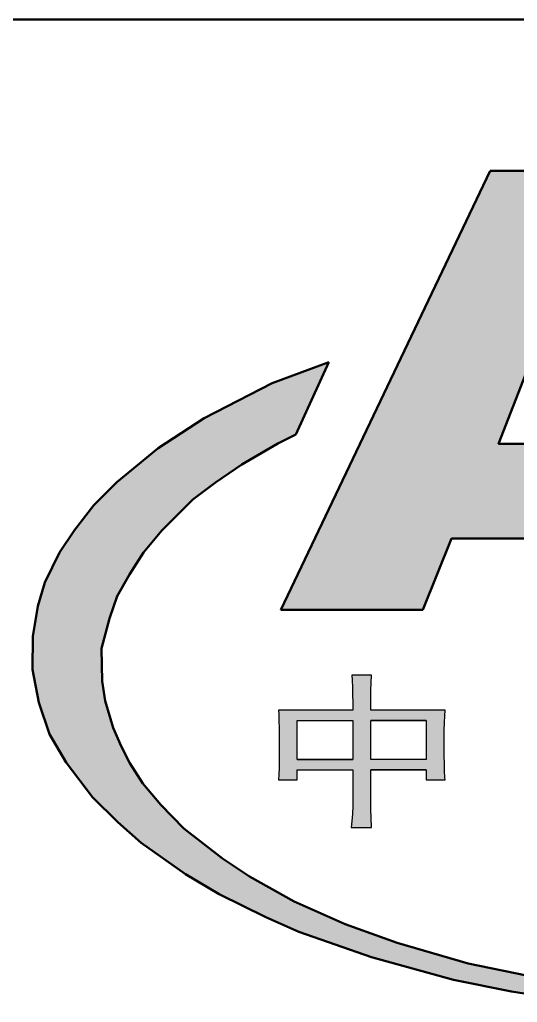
# Model space of a CAD drawing. Extents: x 0 to 420, y 0 to 297.
# Drawn here: x 311.31 to 316.62, y 36.5 to 47 of the extents above; entities that cross this region are included whole.
import ezdxf

# ---------------------------------------------------------------- set-up
doc = ezdxf.new("R2010")
doc.units = 0

msp = doc.modelspace()

# ---------------------------------------------------------------- linework, layer by layer
at = {"color": 7, "lineweight": 50}
msp.add_line((415, 47), (235, 47), dxfattribs=at)
at = {"color": 30, "lineweight": 50, "ltscale": 0.129842}
msp.add_line((314.1, 40.697), (316.336, 45.385), dxfattribs=at)
at = {"color": 30, "lineweight": 50, "ltscale": 0.033925}
msp.add_line((317.693, 45.384), (316.336, 45.385), dxfattribs=at)
at = {"color": 142, "lineweight": 50, "ltscale": 0.021213}
msp.add_line((314.258, 42.569), (314.611, 43.341), dxfattribs=at)
at = {"color": 152, "lineweight": 25, "ltscale": 0.005241}
msp.add_line((315.068, 39.999), (314.858, 39.999), dxfattribs=at)
at = {"color": 152, "lineweight": 25, "ltscale": 0.001332}
msp.add_line((314.858, 39.999), (314.86, 39.945), dxfattribs=at)
at = {"color": 152, "lineweight": 25, "ltscale": 0.002081}
for p, q in [((315.065, 39.915), (315.068, 39.999)), ((314.867, 38.601), (314.863, 38.518))]:
    msp.add_line(p, q, dxfattribs=at)
at = {"color": 152, "lineweight": 25, "ltscale": 0.001978}
msp.add_line((314.86, 39.945), (314.863, 39.866), dxfattribs=at)
at = {"color": 152, "lineweight": 25, "ltscale": 0.00204}
msp.add_line((315.061, 39.834), (315.065, 39.915), dxfattribs=at)
at = {"color": 152, "lineweight": 25, "ltscale": 0.001976}
for p, q in [((314.863, 39.866), (314.865, 39.787)), ((315.06, 39.755), (315.061, 39.834))]:
    msp.add_line(p, q, dxfattribs=at)
at = {"color": 152, "lineweight": 25, "ltscale": 0.001997}
msp.add_line((314.865, 39.787), (314.867, 39.707), dxfattribs=at)
at = {"color": 152, "lineweight": 25, "ltscale": 0.002038}
msp.add_line((314.867, 39.707), (314.867, 39.626), dxfattribs=at)
at = {"color": 152, "lineweight": 25, "ltscale": 0.001934}
msp.add_line((315.059, 39.678), (315.06, 39.755), dxfattribs=at)
at = {"color": 152, "lineweight": 25, "ltscale": 0.001289}
for p, q in [((315.059, 39.626), (315.059, 39.678)), ((315.059, 38.633), (315.059, 38.685))]:
    msp.add_line(p, q, dxfattribs=at)
at = {"color": 152, "lineweight": 25, "ltscale": 0.01982}
msp.add_line((314.867, 39.626), (314.074, 39.626), dxfattribs=at)
at = {"color": 152, "lineweight": 25, "ltscale": 0.001208}
msp.add_line((314.074, 39.626), (314.076, 39.578), dxfattribs=at)
at = {"color": 152, "lineweight": 25, "ltscale": 0.001686}
msp.add_line((314.076, 39.578), (314.079, 39.51), dxfattribs=at)
at = {"color": 152, "lineweight": 25, "ltscale": 0.019842}
msp.add_line((315.853, 39.626), (315.059, 39.626), dxfattribs=at)
at = {"color": 152, "lineweight": 25, "ltscale": 0.001562}
msp.add_line((315.849, 39.564), (315.853, 39.626), dxfattribs=at)
at = {"color": 152, "lineweight": 25, "ltscale": 0.001977}
msp.add_line((314.079, 39.51), (314.081, 39.431), dxfattribs=at)
at = {"color": 152, "lineweight": 25, "ltscale": 0.010357}
for p, q in [((314.274, 39.099), (314.274, 39.514)), ((314.867, 39.514), (314.867, 39.099)), ((315.059, 39.099), (315.059, 39.514)), ((315.652, 39.514), (315.652, 39.099))]:
    msp.add_line(p, q, dxfattribs=at)
at = {"color": 152, "lineweight": 25, "ltscale": 0.014808}
for p, q in [((314.274, 39.514), (314.867, 39.514)), ((314.867, 39.099), (314.274, 39.099)), ((314.867, 39.099), (314.274, 39.099)), ((314.274, 39.099), (314.867, 39.099)), ((314.274, 38.987), (314.867, 38.987))]:
    msp.add_line(p, q, dxfattribs=at)
at = {"color": 152, "lineweight": 25, "ltscale": 0.014829}
for p, q in [((315.059, 39.514), (315.652, 39.514)), ((315.059, 39.514), (315.652, 39.514)), ((315.652, 39.514), (315.059, 39.514)), ((315.652, 39.099), (315.059, 39.099)), ((315.059, 38.987), (315.652, 38.987)), ((315.059, 38.987), (315.652, 38.987)), ((315.652, 38.987), (315.059, 38.987))]:
    msp.add_line(p, q, dxfattribs=at)
at = {"color": 152, "lineweight": 25, "ltscale": 0.002018}
msp.add_line((315.844, 39.412), (315.847, 39.493), dxfattribs=at)
at = {"color": 152, "lineweight": 25, "ltscale": 0.001769}
for p, q in [((315.847, 39.493), (315.849, 39.564)), ((315.061, 38.563), (315.059, 38.633))]:
    msp.add_line(p, q, dxfattribs=at)
at = {"color": 152, "lineweight": 25, "ltscale": 0.002246}
msp.add_line((314.081, 39.431), (314.082, 39.341), dxfattribs=at)
at = {"color": 152, "lineweight": 25, "ltscale": 0.002225}
msp.add_line((315.843, 39.323), (315.844, 39.412), dxfattribs=at)
at = {"color": 152, "lineweight": 25, "ltscale": 0.002537}
msp.add_line((314.082, 39.341), (314.082, 39.24), dxfattribs=at)
at = {"color": 152, "lineweight": 25, "ltscale": 0.00208}
for p, q in [((315.843, 39.24), (315.843, 39.323)), ((314.081, 39.088), (314.08, 39.005))]:
    msp.add_line(p, q, dxfattribs=at)
at = {"color": 152, "lineweight": 25, "ltscale": 0.002454}
msp.add_line((314.082, 39.186), (314.081, 39.088), dxfattribs=at)
at = {"color": 152, "lineweight": 25, "ltscale": 0.001352}
msp.add_line((314.082, 39.24), (314.082, 39.186), dxfattribs=at)
at = {"color": 152, "lineweight": 25, "ltscale": 0.002496}
msp.add_line((315.843, 39.14), (315.843, 39.24), dxfattribs=at)
at = {"color": 152, "lineweight": 25, "ltscale": 0.002226}
for p, q in [((315.845, 39.051), (315.843, 39.14)), ((315.064, 38.474), (315.061, 38.563))]:
    msp.add_line(p, q, dxfattribs=at)
at = {"color": 152, "lineweight": 25, "ltscale": 0.001914}
msp.add_line((315.848, 38.975), (315.845, 39.051), dxfattribs=at)
at = {"color": 152, "lineweight": 25, "ltscale": 0.001707}
msp.add_line((314.08, 39.005), (314.077, 38.936), dxfattribs=at)
at = {"color": 152, "lineweight": 25, "ltscale": 0.002621}
for p, q in [((314.274, 38.882), (314.274, 38.987)), ((315.652, 38.987), (315.652, 38.882))]:
    msp.add_line(p, q, dxfattribs=at)
at = {"color": 152, "lineweight": 25, "ltscale": 0.00807}
msp.add_line((314.867, 38.987), (314.867, 38.664), dxfattribs=at)
at = {"color": 152, "lineweight": 25, "ltscale": 0.00755}
msp.add_line((315.059, 38.685), (315.059, 38.987), dxfattribs=at)
at = {"color": 152, "lineweight": 25, "ltscale": 0.001624}
msp.add_line((315.85, 38.91), (315.848, 38.975), dxfattribs=at)
at = {"color": 152, "lineweight": 25, "ltscale": 0.001354}
msp.add_line((314.077, 38.936), (314.074, 38.882), dxfattribs=at)
at = {"color": 152, "lineweight": 25, "ltscale": 0.005013}
for p, q in [((314.074, 38.882), (314.274, 38.882)), ((315.652, 38.882), (315.853, 38.882))]:
    msp.add_line(p, q, dxfattribs=at)
at = {"color": 152, "lineweight": 25, "ltscale": 0.000689205}
msp.add_line((315.853, 38.882), (315.85, 38.91), dxfattribs=at)
at = {"color": 152, "lineweight": 25, "ltscale": 0.001581}
msp.add_line((314.867, 38.664), (314.867, 38.601), dxfattribs=at)
at = {"color": 152, "lineweight": 25, "ltscale": 0.00178}
msp.add_line((314.858, 38.44), (314.849, 38.37), dxfattribs=at)
at = {"color": 152, "lineweight": 25, "ltscale": 0.00194}
msp.add_line((314.863, 38.518), (314.858, 38.44), dxfattribs=at)
at = {"color": 152, "lineweight": 25, "ltscale": 0.002602}
msp.add_line((315.068, 38.37), (315.064, 38.474), dxfattribs=at)
at = {"color": 152, "lineweight": 25, "ltscale": 0.00547}
msp.add_line((314.849, 38.37), (315.068, 38.37), dxfattribs=at)
at = {"color": 30, "lineweight": 50}
msp.add_lwpolyline([(317.073, 44.144), (316.424, 42.471), (317.746, 42.471)], close=True, dxfattribs=at)
at = {"color": 152, "lineweight": 50}
for points in [[(314.611, 43.341), (314.007, 43.117), (313.281, 42.745), (312.789, 42.424), (312.348, 42.059), (312.102, 41.813), (311.894, 41.549), (311.736, 41.309), (311.578, 40.988), (311.503, 40.736), (311.452, 40.411), (311.446, 40.059), (311.515, 39.706), (311.629, 39.369), (311.805, 39.067), (312.089, 38.695), (312.36, 38.43), (312.607, 38.208), (313.08, 37.874), (313.439, 37.66), (313.937, 37.414), (314.291, 37.257), (315.066, 36.986), (315.943, 36.746), (316.561, 36.62), (317.308, 36.504)], [(316.843, 36.765), (316.098, 36.918), (315.34, 37.14), (314.785, 37.338), (314.24, 37.582), (313.766, 37.85), (313.475, 38.039), (313.063, 38.36), (312.816, 38.614), (312.626, 38.842), (312.488, 39.06), (312.396, 39.232), (312.31, 39.436), (312.224, 39.725), (312.191, 39.934), (312.184, 40.282), (312.271, 40.603), (312.35, 40.842), (312.483, 41.074), (312.632, 41.308), (312.828, 41.543), (312.977, 41.693), (313.159, 41.875), (313.4, 42.057), (313.682, 42.249), (314.066, 42.473), (314.258, 42.569)]]:
    msp.add_lwpolyline(points, dxfattribs=at)
at = {"color": 30, "lineweight": 50}
msp.add_lwpolyline([(314.1, 40.697), (315.615, 40.697), (315.922, 41.457), (318.079, 41.457), (318.385, 40.697), (319.957, 40.697)], dxfattribs=at)
at = {"color": 30, "lineweight": 5}
for points in [[(316.336, 45.385), (314.1, 40.697), (315.922, 41.457), (315.615, 40.697)], [(315.922, 41.457), (316.424, 42.471), (316.336, 45.385), (317.073, 44.144)], [(316.336, 45.385), (317.073, 44.144), (317.693, 45.384), (317.746, 42.471)], [(316.424, 42.471), (315.922, 41.457), (317.746, 42.471), (318.079, 41.457)]]:
    msp.add_solid(points, dxfattribs=at)
at = {"color": 152, "lineweight": 5}
for points in [[(314.007, 43.117), (314.066, 42.473), (314.611, 43.341), (314.258, 42.569)], [(313.281, 42.745), (313.4, 42.057), (314.007, 43.117)], [(313.4, 42.057), (313.682, 42.249), (314.007, 43.117), (314.066, 42.473)], [(313.281, 42.745), (312.789, 42.424), (312.977, 41.693), (312.828, 41.543)], [(313.281, 42.745), (312.977, 41.693), (313.4, 42.057), (313.159, 41.875)], [(312.789, 42.424), (312.348, 42.059), (312.483, 41.074), (312.35, 40.842)], [(312.789, 42.424), (312.483, 41.074), (312.828, 41.543), (312.632, 41.308)], [(312.102, 41.813), (312.184, 40.282), (312.348, 42.059), (312.271, 40.603)], [(312.348, 42.059), (312.271, 40.603), (312.35, 40.842)], [(311.894, 41.549), (312.089, 38.695), (312.102, 41.813)], [(312.089, 38.695), (312.191, 39.934), (312.102, 41.813), (312.184, 40.282)], [(311.736, 41.309), (311.805, 39.067), (311.894, 41.549), (312.089, 38.695)], [(311.578, 40.988), (311.629, 39.369), (311.736, 41.309), (311.805, 39.067)], [(311.503, 40.736), (311.515, 39.706), (311.578, 40.988), (311.629, 39.369)], [(311.452, 40.411), (311.446, 40.059), (311.503, 40.736), (311.515, 39.706)], [(315.068, 39.999), (314.858, 39.999), (314.863, 39.866), (314.86, 39.945)], [(315.068, 39.999), (314.863, 39.866), (314.867, 39.707), (314.865, 39.787)], [(315.068, 39.999), (314.867, 39.707), (315.065, 39.915), (315.061, 39.834)], [(312.36, 38.43), (312.191, 39.934), (312.089, 38.695)], [(312.36, 38.43), (312.31, 39.436), (312.191, 39.934), (312.224, 39.725)], [(315.061, 39.834), (314.867, 39.707), (315.06, 39.755)], [(315.059, 39.678), (315.06, 39.755), (315.059, 38.633), (314.867, 39.707)], [(314.867, 39.626), (315.068, 38.37), (314.867, 39.707), (315.064, 38.474)], [(314.867, 39.707), (315.064, 38.474), (315.059, 38.633), (315.061, 38.563)], [(315.059, 39.678), (315.059, 38.633), (315.059, 38.987), (315.059, 38.685)], [(315.059, 39.678), (315.059, 38.987), (315.059, 39.514), (315.059, 39.099)], [(315.059, 39.678), (315.059, 39.514), (315.059, 39.626)], [(314.867, 39.626), (314.074, 39.626), (314.079, 39.51), (314.076, 39.578)], [(314.867, 39.514), (314.867, 39.626), (314.274, 39.514), (314.079, 39.51)], [(314.867, 39.099), (315.068, 38.37), (314.867, 39.514), (314.867, 39.626)], [(315.652, 39.514), (315.853, 39.626), (315.059, 39.514), (315.059, 39.626)], [(315.652, 39.514), (315.847, 39.493), (315.853, 39.626), (315.849, 39.564)], [(314.274, 39.514), (314.079, 39.51), (314.081, 39.431)], [(314.274, 39.514), (314.081, 39.431), (314.082, 39.341)], [(314.082, 39.341), (314.274, 38.882), (314.274, 39.514), (314.274, 38.987)], [(314.274, 39.514), (314.274, 38.987), (314.274, 39.099), (314.867, 38.987)], [(315.652, 39.099), (315.853, 38.882), (315.652, 39.514), (315.85, 38.91)], [(315.652, 39.514), (315.85, 38.91), (315.848, 38.975)], [(315.848, 38.975), (315.845, 39.051), (315.652, 39.514), (315.843, 39.14)], [(315.652, 39.514), (315.843, 39.14), (315.843, 39.323), (315.843, 39.24)], [(315.652, 39.514), (315.843, 39.323), (315.847, 39.493), (315.844, 39.412)], [(312.36, 38.43), (312.607, 38.208), (312.31, 39.436), (312.396, 39.232)], [(314.274, 38.882), (314.082, 39.341), (314.082, 39.186), (314.082, 39.24)], [(312.607, 38.208), (312.488, 39.06), (312.396, 39.232)], [(314.274, 38.882), (314.082, 39.186), (314.08, 39.005), (314.081, 39.088)], [(313.08, 37.874), (312.626, 38.842), (312.607, 38.208), (312.488, 39.06)], [(314.274, 39.099), (314.867, 38.987), (314.867, 39.099), (315.068, 38.37)], [(315.059, 39.099), (315.652, 38.987), (315.652, 39.099), (315.853, 38.882)], [(315.652, 38.987), (315.059, 39.099), (315.059, 38.987)], [(314.274, 38.882), (314.08, 39.005), (314.074, 38.882), (314.077, 38.936)], [(315.068, 38.37), (314.867, 38.987), (314.867, 38.601), (314.867, 38.664)], [(315.853, 38.882), (315.652, 38.987), (315.652, 38.882)], [(313.063, 38.36), (312.816, 38.614), (313.08, 37.874), (312.626, 38.842)], [(315.068, 38.37), (314.867, 38.601), (314.858, 38.44), (314.863, 38.518)], [(315.068, 38.37), (314.858, 38.44), (314.849, 38.37)], [(313.475, 38.039), (313.063, 38.36), (313.439, 37.66), (313.08, 37.874)], [(313.475, 38.039), (313.439, 37.66), (313.937, 37.414)], [(313.937, 37.414), (313.766, 37.85), (313.475, 38.039)], [(314.291, 37.257), (314.24, 37.582), (313.937, 37.414), (313.766, 37.85)], [(315.066, 36.986), (314.785, 37.338), (314.291, 37.257), (314.24, 37.582)], [(315.943, 36.746), (315.34, 37.14), (315.066, 36.986), (314.785, 37.338)], [(316.561, 36.62), (316.098, 36.918), (315.943, 36.746), (315.34, 37.14)], [(317.308, 36.504), (316.843, 36.765), (316.561, 36.62), (316.098, 36.918)]]:
    msp.add_solid(points, dxfattribs=at)

doc.saveas('drawing.dxf')
